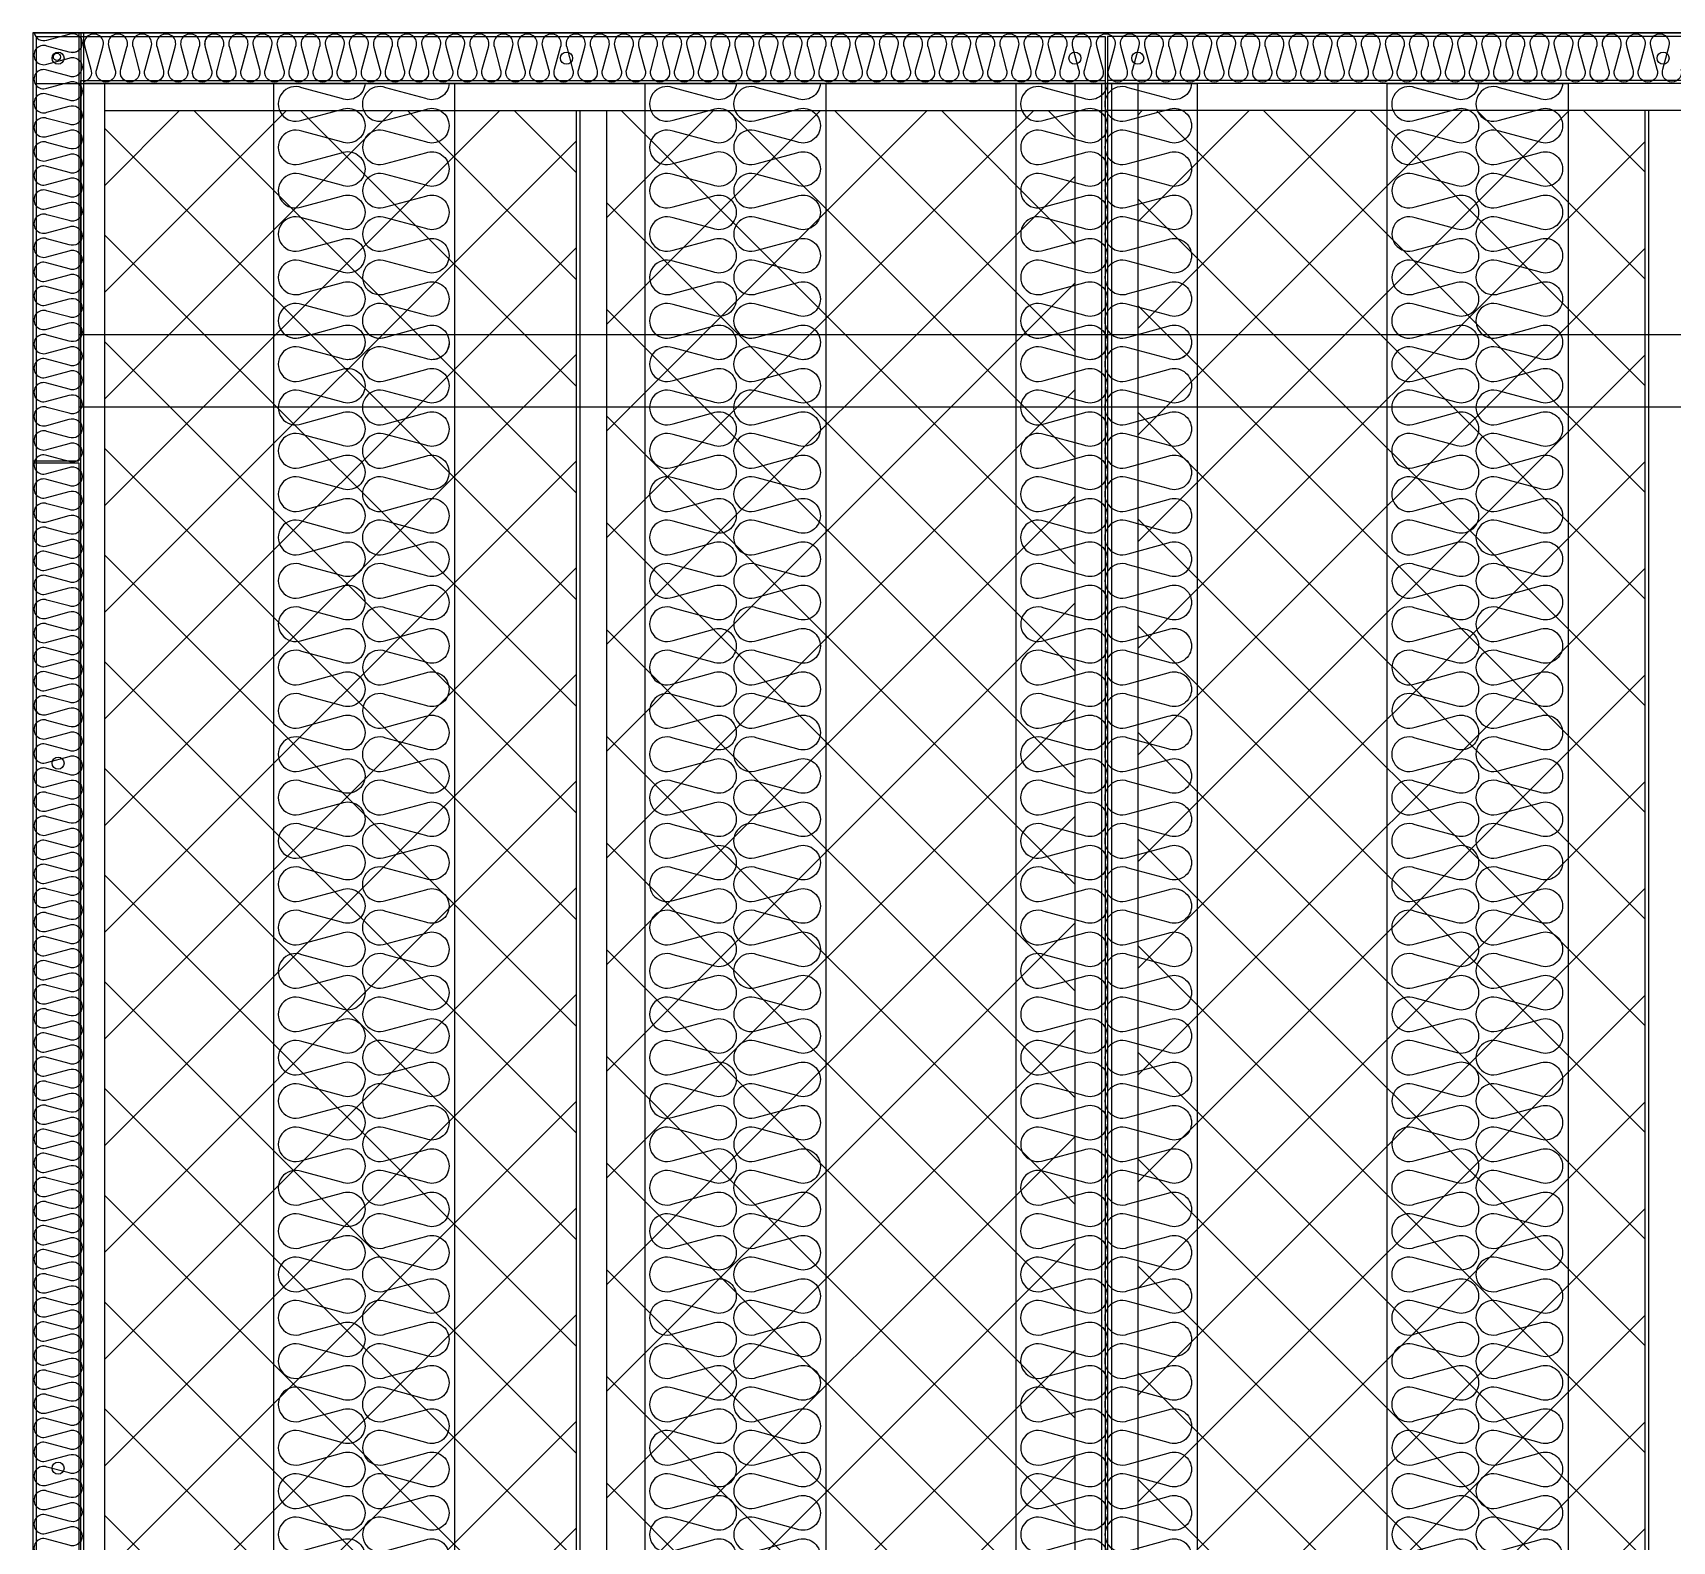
# Model space of a CAD drawing. Header units: millimetres. Extents: x 2376 to 31783, y 3878 to 24674.
# Drawn here: x 21098 to 22456, y 11832 to 13081 of the extents above; entities that cross this region are included whole.
import ezdxf

# ---------------------------------------------------------------- set-up
doc = ezdxf.new("R2010")
doc.units = ezdxf.units.MM
doc.linetypes.add('HIDDEN', pattern=[0.375, 0.25, -0.125])
doc.layers.add('SMS', color=220, linetype='Continuous')
doc.layers.add('숨은선', color=5, linetype='HIDDEN')

# ---------------------------------------------------------------- blocks, each defined once
blk = doc.blocks.new('SP 200RT')
at = {"color": 7}
for p, q in [((-109298.6, -79919.9), (-109298.6, -82797.9)), ((-109148.6, -79919.9), (-109148.6, -82797.9))]:
    blk.add_line(p, q, dxfattribs=at)
blk.add_line((-109298.6, -79919.9), (-109148.6, -79919.9))
at = {"layer": 'SMS', "color": 5}
for points in [[(-109222.8, -79919.9, -0.504262), (-109242.3, -79932.4), (-109275.2, -79923.4, 1.449198), (-109275.2, -79950.3), (-109242.3, -79941.4, -0.524856), (-109222.8, -79954.8, -0.524856), (-109242.3, -79968.3), (-109275.2, -79959.4, 1.449198), (-109275.2, -79986.2), (-109242.3, -79977.3, -0.524856), (-109222.8, -79990.7, -0.524856), (-109242.3, -80004.2), (-109275.2, -79995.3, 1.449198), (-109275.2, -80022.1), (-109242.3, -80013.2, -0.524856), (-109222.8, -80026.7, -0.524856), (-109242.3, -80040.1), (-109275.2, -80031.2, 1.449198), (-109275.2, -80058), (-109242.3, -80049.1, -0.524856), (-109222.8, -80062.6, -0.524856), (-109242.3, -80076), (-109275.2, -80067.1, 1.449198), (-109275.2, -80093.9), (-109242.3, -80085, -0.524856), (-109222.8, -80098.5, -0.524856), (-109242.3, -80111.9), (-109275.2, -80103, 1.449198), (-109275.2, -80129.9), (-109242.3, -80121, -0.524856), (-109222.8, -80134.4, -0.417249), (-109237.3, -80148.7)], [(-109153.2, -79919.9, -0.504262), (-109172.6, -79932.4), (-109205.5, -79923.4, 1.449198), (-109205.5, -79950.3), (-109172.6, -79941.4, -0.524856), (-109153.2, -79954.8, -0.524856), (-109172.6, -79968.3), (-109205.5, -79959.4, 1.449198), (-109205.5, -79986.2), (-109172.6, -79977.3, -0.524856), (-109153.2, -79990.7, -0.524856), (-109172.6, -80004.2), (-109205.5, -79995.3, 1.449198), (-109205.5, -80022.1), (-109172.6, -80013.2, -0.524856), (-109153.2, -80026.7, -0.524856), (-109172.6, -80040.1), (-109205.5, -80031.2, 1.449198), (-109205.5, -80058), (-109172.6, -80049.1, -0.524856), (-109153.2, -80062.6, -0.524856), (-109172.6, -80076), (-109205.5, -80067.1, 1.449198), (-109205.5, -80093.9), (-109172.6, -80085, -0.524856), (-109153.2, -80098.5, -0.524856), (-109172.6, -80111.9), (-109205.5, -80103, 1.449198), (-109205.5, -80129.9), (-109172.6, -80121, -0.524856), (-109153.2, -80134.4, -0.417249), (-109167.7, -80148.7)], [(-109294.2, -80120, 0.446849), (-109275.2, -80129.9), (-109242.3, -80121, -0.524856), (-109222.8, -80134.4, -0.524856), (-109242.3, -80147.8), (-109275.2, -80138.9, 1.449198), (-109275.2, -80165.8), (-109242.3, -80156.9, -0.524856), (-109222.8, -80170.3, -0.524856), (-109242.3, -80183.7), (-109275.2, -80174.8, 1.449198), (-109275.2, -80201.7), (-109242.3, -80192.8, -0.524856), (-109222.8, -80206.2, -0.524856), (-109242.3, -80219.6), (-109275.2, -80210.7, 1.449198), (-109275.2, -80237.6), (-109242.3, -80228.7, -0.524856), (-109222.8, -80242.1, -0.524856), (-109242.3, -80255.5), (-109275.2, -80246.6, 1.449198), (-109275.2, -80273.5), (-109242.3, -80264.6, -0.524856), (-109222.8, -80278, -0.524856), (-109242.3, -80291.5), (-109275.2, -80282.5, 1.449198), (-109275.2, -80309.4), (-109242.3, -80300.5, -0.524856), (-109222.8, -80313.9, -0.524856), (-109242.3, -80327.4), (-109275.2, -80318.5, 1.449198), (-109275.2, -80345.3), (-109242.3, -80336.4, -0.524856), (-109222.8, -80349.8, -0.524856), (-109242.3, -80363.3), (-109275.2, -80354.4, 1.449198), (-109275.2, -80381.2), (-109242.3, -80372.3, -0.524856), (-109222.8, -80385.8, -0.524856), (-109242.3, -80399.2), (-109275.2, -80390.3, 1.449198), (-109275.2, -80417.1), (-109242.3, -80408.2, -0.524856), (-109222.8, -80421.7, -0.524856), (-109242.3, -80435.1), (-109275.2, -80426.2, 1.449198), (-109275.2, -80453), (-109242.3, -80444.1, -0.524856), (-109222.8, -80457.6, -0.524856), (-109242.3, -80471), (-109275.2, -80462.1, 1.449198), (-109275.2, -80489), (-109242.3, -80480.1, -0.524856), (-109222.8, -80493.5, -0.524856), (-109242.3, -80506.9), (-109275.2, -80498, 1.449198), (-109275.2, -80524.9), (-109242.3, -80516, -0.524856), (-109222.8, -80529.4, -0.524856), (-109242.3, -80542.8), (-109275.2, -80533.9, 1.449198), (-109275.2, -80560.8), (-109242.3, -80551.9, -0.524856), (-109222.8, -80565.3, -0.524856), (-109242.3, -80578.7), (-109275.2, -80569.8, 1.449198), (-109275.2, -80596.7), (-109242.3, -80587.8, -0.524856), (-109222.8, -80601.2, -0.524856), (-109242.3, -80614.6), (-109275.2, -80605.7, 1.449198), (-109275.2, -80632.6), (-109242.3, -80623.7, -0.524856), (-109222.8, -80637.1, -0.524856), (-109242.3, -80650.6), (-109275.2, -80641.6, 1.449198), (-109275.2, -80668.5), (-109242.3, -80659.6, -0.524856), (-109222.8, -80673, -0.524856), (-109242.3, -80686.5), (-109275.2, -80677.6, 1.449198), (-109275.2, -80704.4), (-109242.3, -80695.5, -0.524856), (-109222.8, -80708.9, -0.524856), (-109242.3, -80722.4), (-109275.2, -80713.5, 1.449198), (-109275.2, -80740.3), (-109242.3, -80731.4, -0.524856), (-109222.8, -80744.9, -0.524856), (-109242.3, -80758.3), (-109275.2, -80749.4, 1.449198), (-109275.2, -80776.2), (-109242.3, -80767.3, -0.524856), (-109222.8, -80780.8, -0.524856), (-109242.3, -80794.2), (-109275.2, -80785.3, 1.449198), (-109275.2, -80812.1), (-109242.3, -80803.2, -0.524856), (-109222.8, -80816.7, -0.524856), (-109242.3, -80830.1), (-109275.2, -80821.2, 1.449198), (-109275.2, -80848.1), (-109242.3, -80839.2, -0.524856), (-109222.8, -80852.6, -0.524856), (-109242.3, -80866), (-109275.2, -80857.1, 1.449198), (-109275.2, -80884), (-109242.3, -80875.1, -0.524856), (-109222.8, -80888.5, -0.524856), (-109242.3, -80901.9), (-109275.2, -80893, 1.449198), (-109275.2, -80919.9), (-109242.3, -80911, -0.524856), (-109222.8, -80924.4, -0.524856), (-109242.3, -80937.8), (-109275.2, -80928.9, 1.449198), (-109275.2, -80955.8), (-109242.3, -80946.9, -0.524856), (-109222.8, -80960.3, -0.524856), (-109242.3, -80973.7), (-109275.2, -80964.8, 1.449198), (-109275.2, -80991.7), (-109242.3, -80982.8, -0.524856), (-109222.8, -80996.2, -0.524856), (-109242.3, -81009.7), (-109275.2, -81000.7, 1.449198), (-109275.2, -81027.6), (-109242.3, -81018.7, -0.524856), (-109222.8, -81032.1, -0.524856), (-109242.3, -81045.6), (-109275.2, -81036.7, 1.449198), (-109275.2, -81063.5), (-109242.3, -81054.6, -0.524856), (-109222.8, -81068, -0.524856), (-109242.3, -81081.5), (-109275.2, -81072.6, 1.449198), (-109275.2, -81099.4), (-109242.3, -81090.5, -0.524856), (-109222.8, -81104, -0.524856), (-109242.3, -81117.4), (-109275.2, -81108.5, 1.449198), (-109275.2, -81135.3), (-109242.3, -81126.4, -0.524856), (-109222.8, -81139.9, -0.524856)], [(-109224.5, -80120, 0.446849), (-109205.5, -80129.9), (-109172.6, -80121, -0.524856), (-109153.2, -80134.4, -0.524856), (-109172.6, -80147.8), (-109205.5, -80138.9, 1.449198), (-109205.5, -80165.8), (-109172.6, -80156.9, -0.524856), (-109153.2, -80170.3, -0.524856), (-109172.6, -80183.7), (-109205.5, -80174.8, 1.449198), (-109205.5, -80201.7), (-109172.6, -80192.8, -0.524856), (-109153.2, -80206.2, -0.524856), (-109172.6, -80219.6), (-109205.5, -80210.7, 1.449198), (-109205.5, -80237.6), (-109172.6, -80228.7, -0.524856), (-109153.2, -80242.1, -0.524856), (-109172.6, -80255.5), (-109205.5, -80246.6, 1.449198), (-109205.5, -80273.5), (-109172.6, -80264.6, -0.524856), (-109153.2, -80278, -0.524856), (-109172.6, -80291.5), (-109205.5, -80282.5, 1.449198), (-109205.5, -80309.4), (-109172.6, -80300.5, -0.524856), (-109153.2, -80313.9, -0.524856), (-109172.6, -80327.4), (-109205.5, -80318.5, 1.449198), (-109205.5, -80345.3), (-109172.6, -80336.4, -0.524856), (-109153.2, -80349.8, -0.524856), (-109172.6, -80363.3), (-109205.5, -80354.4, 1.449198), (-109205.5, -80381.2), (-109172.6, -80372.3, -0.524856), (-109153.2, -80385.8, -0.524856), (-109172.6, -80399.2), (-109205.5, -80390.3, 1.449198), (-109205.5, -80417.1), (-109172.6, -80408.2, -0.524856), (-109153.2, -80421.7, -0.524856), (-109172.6, -80435.1), (-109205.5, -80426.2, 1.449198), (-109205.5, -80453), (-109172.6, -80444.1, -0.524856), (-109153.2, -80457.6, -0.524856), (-109172.6, -80471), (-109205.5, -80462.1, 1.449198), (-109205.5, -80489), (-109172.6, -80480.1, -0.524856), (-109153.2, -80493.5, -0.524856), (-109172.6, -80506.9), (-109205.5, -80498, 1.449198), (-109205.5, -80524.9), (-109172.6, -80516, -0.524856), (-109153.2, -80529.4, -0.524856), (-109172.6, -80542.8), (-109205.5, -80533.9, 1.449198), (-109205.5, -80560.8), (-109172.6, -80551.9, -0.524856), (-109153.2, -80565.3, -0.524856), (-109172.6, -80578.7), (-109205.5, -80569.8, 1.449198), (-109205.5, -80596.7), (-109172.6, -80587.8, -0.524856), (-109153.2, -80601.2, -0.524856), (-109172.6, -80614.6), (-109205.5, -80605.7, 1.449198), (-109205.5, -80632.6), (-109172.6, -80623.7, -0.524856), (-109153.2, -80637.1, -0.524856), (-109172.6, -80650.6), (-109205.5, -80641.6, 1.449198), (-109205.5, -80668.5), (-109172.6, -80659.6, -0.524856), (-109153.2, -80673, -0.524856), (-109172.6, -80686.5), (-109205.5, -80677.6, 1.449198), (-109205.5, -80704.4), (-109172.6, -80695.5, -0.524856), (-109153.2, -80708.9, -0.524856), (-109172.6, -80722.4), (-109205.5, -80713.5, 1.449198), (-109205.5, -80740.3), (-109172.6, -80731.4, -0.524856), (-109153.2, -80744.9, -0.524856), (-109172.6, -80758.3), (-109205.5, -80749.4, 1.449198), (-109205.5, -80776.2), (-109172.6, -80767.3, -0.524856), (-109153.2, -80780.8, -0.524856), (-109172.6, -80794.2), (-109205.5, -80785.3, 1.449198), (-109205.5, -80812.1), (-109172.6, -80803.2, -0.524856), (-109153.2, -80816.7, -0.524856), (-109172.6, -80830.1), (-109205.5, -80821.2, 1.449198), (-109205.5, -80848.1), (-109172.6, -80839.2, -0.524856), (-109153.2, -80852.6, -0.524856), (-109172.6, -80866), (-109205.5, -80857.1, 1.449198), (-109205.5, -80884), (-109172.6, -80875.1, -0.524856), (-109153.2, -80888.5, -0.524856), (-109172.6, -80901.9), (-109205.5, -80893, 1.449198), (-109205.5, -80919.9), (-109172.6, -80911, -0.524856), (-109153.2, -80924.4, -0.524856), (-109172.6, -80937.8), (-109205.5, -80928.9, 1.449198), (-109205.5, -80955.8), (-109172.6, -80946.9, -0.524856), (-109153.2, -80960.3, -0.524856), (-109172.6, -80973.7), (-109205.5, -80964.8, 1.449198), (-109205.5, -80991.7), (-109172.6, -80982.8, -0.524856), (-109153.2, -80996.2, -0.524856), (-109172.6, -81009.7), (-109205.5, -81000.7, 1.449198), (-109205.5, -81027.6), (-109172.6, -81018.7, -0.524856), (-109153.2, -81032.1, -0.524856), (-109172.6, -81045.6), (-109205.5, -81036.7, 1.449198), (-109205.5, -81063.5), (-109172.6, -81054.6, -0.524856), (-109153.2, -81068, -0.524856), (-109172.6, -81081.5), (-109205.5, -81072.6, 1.449198), (-109205.5, -81099.4), (-109172.6, -81090.5, -0.524856), (-109153.2, -81104, -0.524856), (-109172.6, -81117.4), (-109205.5, -81108.5, 1.449198), (-109205.5, -81135.3), (-109172.6, -81126.4, -0.524856), (-109153.2, -81139.9, -0.524856)]]:
    blk.add_lwpolyline(points, format="xyb", dxfattribs=at)
blk = doc.blocks.new('SCR 175')
at = {"ltscale": 500}
h = blk.add_hatch(dxfattribs=at)
h.set_pattern_fill('ANSI37', color=251, scale=500)
h.set_pattern_definition([(45, (-126957.33, -95385.714), (-44.19417, 44.19417), []), (135, (-126957.33, -95385.714), (-44.19417, -44.19417), [])])
h.paths.add_polyline_path([(-99395.3, -82774.9), (-99004.8, -82774.9), (-99004.8, -79941.9), (-99395.3, -79941.9)])
h = blk.add_hatch(dxfattribs=at)
h.set_pattern_fill('ANSI37', color=251, scale=500)
h.set_pattern_definition([(45, (-126780.33, -95385.714), (-44.19417, 44.19417), []), (135, (-126780.33, -95385.714), (-44.19417, -44.19417), [])])
h.paths.add_polyline_path([(-98591.9, -79941.9), (-98979.8, -79941.9), (-98979.8, -82774.9), (-98591.9, -82774.9)])
h = blk.add_hatch(dxfattribs=at)
h.set_pattern_fill('ANSI37', color=251, scale=500)
h.set_pattern_definition([(45, (-127132.43, -95385.714), (-44.19417, 44.19417), []), (135, (-127132.43, -95385.714), (-44.19417, -44.19417), [])])
h.paths.add_polyline_path([(-98539.6, -82774.9), (-98119.8, -82774.9), (-98119.8, -79941.9), (-98539.6, -79941.9)])
at = {"color": 251, "ltscale": 500}
for p, q in [((-99451.8, -79880.4), (-99451.8, -82836.4)), ((-99451.8, -79880.4), (-98566.8, -79880.4)), ((-99450.8, -79880.4), (-98566.8, -79880.4)), ((-98566.8, -79880.4), (-98566.8, -82836.4)), ((-98564.8, -79880.4), (-98564.8, -82836.4)), ((-97644.2, -79880.4), (-98564.8, -79880.4)), ((-97644.2, -79880.4), (-98564.8, -79880.4)), ((-99451.8, -79919.4), (-98566.8, -79919.4)), ((-99415.3, -79916.9), (-99415.3, -82799.9)), ((-99415.3, -79916.9), (-98566.8, -79916.9)), ((-99412.8, -79919.4), (-99412.8, -82797.4)), ((-99395.3, -79919.4), (-99395.3, -82797.4)), ((-98591.9, -79919.4), (-98591.9, -82797.4)), ((-98569.9, -79919.4), (-98569.9, -82797.4)), ((-97644.2, -79916.9), (-98564.8, -79916.9)), ((-97644.2, -79919.4), (-98564.8, -79919.4)), ((-98561.6, -79919.4), (-98561.6, -82797.4)), ((-98539.6, -79919.4), (-98539.6, -82797.4)), ((-99395.3, -79941.9), (-98566.8, -79941.9)), ((-99004.8, -79941.9), (-99004.8, -82774.9)), ((-99001.8, -79941.9), (-99001.8, -82774.9)), ((-98979.8, -79941.9), (-98979.8, -82774.9)), ((-97644.2, -79941.9), (-98564.8, -79941.9)), ((-98119.8, -79941.9), (-98119.8, -82774.9)), ((-98116.8, -79941.9), (-98116.8, -82774.9))]:
    blk.add_line(p, q, dxfattribs=at)
for centre in [(-99433.8, -79898.4), (-99012.8, -79898.4), (-98591.8, -79898.4), (-98539.8, -79898.4), (-98104.8, -79898.4), (-99433.8, -80482.4), (-99433.8, -81066.4)]:
    blk.add_circle(centre, 5, dxfattribs=at)
blk = doc.blocks.new('2')
for p, q in [((21098.3, 13081.2), (21098.3, 12726.7)), ((21098.3, 13081.2), (21136.5, 13081.2)), ((22953.3, 13081.2), (21098.3, 13081.2)), ((21098.3, 13081.2), (21098.3, 10081.2)), ((21136.5, 13081.2), (21136.5, 12726.7)), ((21138.3, 12831.2), (21138.3, 13081.2)), ((21138.3, 13081.2), (23759.2, 13081.2)), ((21098.3, 12726.7), (21136.5, 12726.7)), ((21098.3, 12724.9), (21098.3, 10582.9)), ((21098.3, 12724.9), (21136.5, 12724.9)), ((21136.5, 12724.9), (21136.5, 10582.9))]:
    blk.add_line(p, q)
at = {"color": 7}
for p, q in [((21098.3, 13081.2), (22953.3, 13081.2)), ((21098.3, 13081.2), (21098.3, 10081.2)), ((21140.3, 13081.2), (21140.3, 10161.2)), ((23756.3, 13039.2), (21140.3, 13039.2))]:
    blk.add_line(p, q, dxfattribs=at)
at = {"ltscale": 500}
for p, q in [((21136.5, 12831.2), (23761, 12831.2)), ((21136.5, 12771.3), (23761, 12771.3))]:
    blk.add_line(p, q, dxfattribs=at)
blk.add_circle((21118.3, 13061.2), 3)
at = {"layer": 'SMS', "color": 5, "elevation": 0}
for points in [[(21099.4, 13081.2, 0.468181), (21110, 13075.2), (21128.3, 13080.2, -0.524856), (21139.1, 13072.7, -0.524856), (21128.3, 13065.2), (21110, 13070.2, 1.449198), (21110, 13055.3), (21128.3, 13060.2, -0.524856), (21139.1, 13052.7, -0.524856), (21128.3, 13045.3), (21110, 13050.2, 1.449198), (21110, 13035.3), (21128.3, 13040.3, -0.524856), (21139.1, 13032.8, -0.524856), (21128.3, 13025.3), (21110, 13030.3, 1.449198), (21110, 13015.4), (21128.3, 13020.3, -0.524856), (21139.1, 13012.8, -0.524856), (21128.3, 13005.4), (21110, 13010.3, 1.449198), (21110, 12995.4), (21128.3, 13000.4, -0.524856), (21139.1, 12992.9, -0.524856), (21128.3, 12985.4), (21110, 12990.4, 1.449198), (21110, 12975.5), (21128.3, 12980.4, -0.524856), (21139.1, 12972.9, -0.524856), (21128.3, 12965.5), (21110, 12970.4, 1.449198), (21110, 12955.5), (21128.3, 12960.5, -0.524856), (21139.1, 12953, -0.524856), (21128.3, 12945.5), (21110, 12950.5, 1.449198), (21110, 12935.6), (21128.3, 12940.5, -0.524856), (21139.1, 12933, -0.524856), (21128.3, 12925.6), (21110, 12930.5, 1.449198), (21110, 12915.6), (21128.3, 12920.6, -0.524856), (21139.1, 12913.1, -0.524856), (21128.3, 12905.6), (21110, 12910.6, 1.449198), (21110, 12895.7), (21128.3, 12900.6, -0.524856), (21139.1, 12893.1, -0.524856), (21128.3, 12885.7), (21110, 12890.6, 1.449198), (21110, 12875.7), (21128.3, 12880.7, -0.524856), (21139.1, 12873.2, -0.524856), (21128.3, 12865.7), (21110, 12870.7, 1.449198), (21110, 12855.8), (21128.3, 12860.7, -0.524856), (21139.1, 12853.2, -0.524856), (21128.3, 12845.8), (21110, 12850.7, 1.449198), (21110, 12835.8), (21128.3, 12840.8, -0.524856), (21139.1, 12833.3, -0.524856), (21128.3, 12825.8), (21110, 12830.8, 1.449198), (21110, 12815.9), (21128.3, 12820.8, -0.524856), (21139.1, 12813.3, -0.524856), (21128.3, 12805.9), (21110, 12810.8, 1.449198), (21110, 12795.9), (21128.3, 12800.9, -0.524856), (21139.1, 12793.4, -0.524856), (21128.3, 12785.9), (21110, 12790.9, 1.449198), (21110, 12776), (21128.3, 12780.9, -0.524856), (21139.1, 12773.4, -0.524856), (21128.3, 12766), (21110, 12770.9, 1.449198), (21110, 12756), (21128.3, 12761, -0.524856), (21139.1, 12753.5, -0.524856), (21128.3, 12746), (21110, 12751, 1.449198), (21110, 12736.1), (21128.3, 12741, -0.524856), (21139.1, 12733.5, -0.524856), (21128.3, 12726.1), (21110, 12731, 1.449198), (21110, 12716.1), (21128.3, 12721.1, -0.524856), (21139.1, 12713.6, -0.524856), (21128.3, 12706.1), (21110, 12711.1, 1.449198), (21110, 12696.2), (21128.3, 12701.1, -0.524856), (21139.1, 12693.6, -0.524856), (21128.3, 12686.2), (21110, 12691.1, 1.449198), (21110, 12676.2), (21128.3, 12681.2, -0.524856), (21139.1, 12673.7, -0.524856), (21128.3, 12666.2), (21110, 12671.2, 1.449198), (21110, 12656.3), (21128.3, 12661.2, -0.524856), (21139.1, 12653.7, -0.524856), (21128.3, 12646.3), (21110, 12651.2, 1.449198), (21110, 12636.3), (21128.3, 12641.3, -0.524856), (21139.1, 12633.8, -0.524856), (21128.3, 12626.3), (21110, 12631.3, 1.449198), (21110, 12616.4), (21128.3, 12621.3, -0.524856), (21139.1, 12613.8, -0.524856), (21128.3, 12606.4), (21110, 12611.3, 1.449198), (21110, 12596.4), (21128.3, 12601.4, -0.524856), (21139.1, 12593.9, -0.524856), (21128.3, 12586.4), (21110, 12591.4, 1.449198), (21110, 12576.5), (21128.3, 12581.4, -0.524856), (21139.1, 12573.9, -0.524856), (21128.3, 12566.5), (21110, 12571.4, 1.449198), (21110, 12556.5), (21128.3, 12561.5, -0.524856), (21139.1, 12554, -0.524856), (21128.3, 12546.5), (21110, 12551.5, 1.449198), (21110, 12536.6), (21128.3, 12541.5, -0.524856), (21139.1, 12534, -0.524856), (21128.3, 12526.6), (21110, 12531.5, 1.449198), (21110, 12516.6), (21128.3, 12521.6, -0.524856), (21139.1, 12514.1, -0.417249), (21131.1, 12506.1)], [(21099.4, 13081.2, 0.468181), (21110, 13075.2), (21128.3, 13080.2, -0.524856), (21139.1, 13072.7, -0.417249), (21131.1, 13064.7)], [(21246.6, 13080, 0.446849), (21241.1, 13069.4), (21246, 13051.2, -0.524856), (21238.6, 13040.4, -0.524856), (21231.1, 13051.2), (21236.1, 13069.4, 1.449198), (21221.2, 13069.4), (21226.1, 13051.2, -0.524856), (21218.6, 13040.4, -0.524856), (21211.2, 13051.2), (21216.1, 13069.4, 1.449198), (21201.2, 13069.4), (21206.1, 13051.2, -0.524856), (21198.7, 13040.4, -0.524856), (21191.2, 13051.2), (21196.2, 13069.4, 1.449198), (21181.3, 13069.4), (21186.2, 13051.2, -0.524856), (21178.7, 13040.4, -0.524856), (21171.3, 13051.2), (21176.2, 13069.4, 1.449198), (21161.3, 13069.4), (21166.2, 13051.2, -0.524856), (21158.8, 13040.4, -0.524856), (21151.3, 13051.2), (21156.3, 13069.4, 1.449198), (21141.4, 13069.4), (21146.3, 13051.2, -0.468559), (21140.3, 13040.5, -0.468559)], [(21825.1, 13080, 0.446849), (21819.7, 13069.4), (21824.6, 13051.2, -0.524856), (21817.1, 13040.4, -0.524856), (21809.7, 13051.2), (21814.6, 13069.4, 1.449198), (21799.7, 13069.4), (21804.6, 13051.2, -0.524856), (21797.2, 13040.4, -0.524856), (21789.7, 13051.2), (21794.7, 13069.4, 1.449198), (21779.8, 13069.4), (21784.7, 13051.2, -0.524856), (21777.2, 13040.4, -0.524856), (21769.8, 13051.2), (21774.7, 13069.4, 1.449198), (21759.8, 13069.4), (21764.7, 13051.2, -0.524856), (21757.3, 13040.4, -0.524856), (21749.8, 13051.2), (21754.8, 13069.4, 1.449198), (21739.9, 13069.4), (21744.8, 13051.2, -0.524856), (21737.3, 13040.4, -0.524856), (21729.9, 13051.2), (21734.8, 13069.4, 1.449198), (21719.9, 13069.4), (21724.8, 13051.2, -0.524856), (21717.4, 13040.4, -0.524856), (21709.9, 13051.2), (21714.9, 13069.4, 1.449198), (21700, 13069.4), (21704.9, 13051.2, -0.524856), (21697.4, 13040.4, -0.524856), (21690, 13051.2), (21694.9, 13069.4, 1.449198), (21680, 13069.4), (21684.9, 13051.2, -0.524856), (21677.5, 13040.4, -0.524856), (21670, 13051.2), (21675, 13069.4, 1.449198), (21660.1, 13069.4), (21665, 13051.2, -0.524856), (21657.5, 13040.4, -0.524856), (21650.1, 13051.2), (21655, 13069.4, 1.449198), (21640.1, 13069.4), (21645, 13051.2, -0.524856), (21637.6, 13040.4, -0.524856), (21630.1, 13051.2), (21635.1, 13069.4, 1.449198), (21620.2, 13069.4), (21625.1, 13051.2, -0.524856), (21617.6, 13040.4, -0.524856), (21610.2, 13051.2), (21615.1, 13069.4, 1.449198), (21600.2, 13069.4), (21605.1, 13051.2, -0.524856), (21597.7, 13040.4, -0.524856), (21590.2, 13051.2), (21595.2, 13069.4, 1.449198), (21580.3, 13069.4), (21585.2, 13051.2, -0.524856), (21577.7, 13040.4, -0.524856), (21570.3, 13051.2), (21575.2, 13069.4, 1.449198), (21560.3, 13069.4), (21565.2, 13051.2, -0.524856), (21557.8, 13040.4, -0.524856), (21550.3, 13051.2), (21555.3, 13069.4, 1.449198), (21540.4, 13069.4), (21545.3, 13051.2, -0.524856), (21537.8, 13040.4, -0.524856), (21530.4, 13051.2), (21535.3, 13069.4, 1.449198), (21520.4, 13069.4), (21525.3, 13051.2, -0.524856), (21517.9, 13040.4, -0.524856), (21510.4, 13051.2), (21515.4, 13069.4, 1.449198), (21500.5, 13069.4), (21505.4, 13051.2, -0.524856), (21497.9, 13040.4, -0.524856), (21490.5, 13051.2), (21495.4, 13069.4, 1.449198), (21480.5, 13069.4), (21485.4, 13051.2, -0.524856), (21478, 13040.4, -0.524856), (21470.5, 13051.2), (21475.5, 13069.4, 1.449198), (21460.6, 13069.4), (21465.5, 13051.2, -0.524856), (21458, 13040.4, -0.524856), (21450.6, 13051.2), (21455.5, 13069.4, 1.449198), (21440.6, 13069.4), (21445.5, 13051.2, -0.524856), (21438.1, 13040.4, -0.524856), (21430.6, 13051.2), (21435.6, 13069.4, 1.449198), (21420.7, 13069.4), (21425.6, 13051.2, -0.524856), (21418.1, 13040.4, -0.524856), (21410.7, 13051.2), (21415.6, 13069.4, 1.449198), (21400.7, 13069.4), (21405.6, 13051.2, -0.524856), (21398.2, 13040.4, -0.524856), (21390.7, 13051.2), (21395.7, 13069.4, 1.449198), (21380.8, 13069.4), (21385.7, 13051.2, -0.524856), (21378.2, 13040.4, -0.524856), (21370.8, 13051.2), (21375.7, 13069.4, 1.449198), (21360.8, 13069.4), (21365.7, 13051.2, -0.524856), (21358.3, 13040.4, -0.524856), (21350.8, 13051.2), (21355.8, 13069.4, 1.449198), (21340.9, 13069.4), (21345.8, 13051.2, -0.524856), (21338.3, 13040.4, -0.524856), (21330.9, 13051.2), (21335.8, 13069.4, 1.449198), (21320.9, 13069.4), (21325.8, 13051.2, -0.524856), (21318.4, 13040.4, -0.524856), (21310.9, 13051.2), (21315.9, 13069.4, 1.449198), (21301, 13069.4), (21305.9, 13051.2, -0.524856), (21298.4, 13040.4, -0.524856), (21291, 13051.2), (21295.9, 13069.4, 1.449198), (21281, 13069.4), (21285.9, 13051.2, -0.524856), (21278.5, 13040.4, -0.524856), (21271, 13051.2), (21276, 13069.4, 1.449198), (21261.1, 13069.4), (21266, 13051.2, -0.524856), (21258.5, 13040.4, -0.524856), (21251.1, 13051.2), (21256, 13069.4, 1.449198), (21241.1, 13069.4), (21246, 13051.2, -0.524856), (21238.6, 13040.4, -0.417249), (21230.6, 13048.4)], [(22403.7, 13080, 0.446849), (22398.2, 13069.4), (22403.1, 13051.2, -0.524856), (22395.7, 13040.4, -0.524856), (22388.2, 13051.2), (22393.2, 13069.4, 1.449198), (22378.3, 13069.4), (22383.2, 13051.2, -0.524856), (22375.7, 13040.4, -0.524856), (22368.3, 13051.2), (22373.2, 13069.4, 1.449198), (22358.3, 13069.4), (22363.2, 13051.2, -0.524856), (22355.8, 13040.4, -0.524856), (22348.3, 13051.2), (22353.3, 13069.4, 1.449198), (22338.4, 13069.4), (22343.3, 13051.2, -0.524856), (22335.8, 13040.4, -0.524856), (22328.4, 13051.2), (22333.3, 13069.4, 1.449198), (22318.4, 13069.4), (22323.3, 13051.2, -0.524856), (22315.9, 13040.4, -0.524856), (22308.4, 13051.2), (22313.4, 13069.4, 1.449198), (22298.5, 13069.4), (22303.4, 13051.2, -0.524856), (22295.9, 13040.4, -0.524856), (22288.5, 13051.2), (22293.4, 13069.4, 1.449198), (22278.5, 13069.4), (22283.4, 13051.2, -0.524856), (22276, 13040.4, -0.524856), (22268.5, 13051.2), (22273.5, 13069.4, 1.449198), (22258.6, 13069.4), (22263.5, 13051.2, -0.524856), (22256, 13040.4, -0.524856), (22248.6, 13051.2), (22253.5, 13069.4, 1.449198), (22238.6, 13069.4), (22243.5, 13051.2, -0.524856), (22236.1, 13040.4, -0.524856), (22228.6, 13051.2), (22233.6, 13069.4, 1.449198), (22218.7, 13069.4), (22223.6, 13051.2, -0.524856), (22216.1, 13040.4, -0.524856), (22208.7, 13051.2), (22213.6, 13069.4, 1.449198), (22198.7, 13069.4), (22203.6, 13051.2, -0.524856), (22196.2, 13040.4, -0.524856), (22188.7, 13051.2), (22193.7, 13069.4, 1.449198), (22178.8, 13069.4), (22183.7, 13051.2, -0.524856), (22176.2, 13040.4, -0.524856), (22168.8, 13051.2), (22173.7, 13069.4, 1.449198), (22158.8, 13069.4), (22163.7, 13051.2, -0.524856), (22156.3, 13040.4, -0.524856), (22148.8, 13051.2), (22153.8, 13069.4, 1.449198), (22138.9, 13069.4), (22143.8, 13051.2, -0.524856), (22136.3, 13040.4, -0.524856), (22128.9, 13051.2), (22133.8, 13069.4, 1.449198), (22118.9, 13069.4), (22123.8, 13051.2, -0.524856), (22116.4, 13040.4, -0.524856), (22108.9, 13051.2), (22113.9, 13069.4, 1.449198), (22099, 13069.4), (22103.9, 13051.2, -0.524856), (22096.4, 13040.4, -0.524856), (22089, 13051.2), (22093.9, 13069.4, 1.449198), (22079, 13069.4), (22083.9, 13051.2, -0.524856), (22076.5, 13040.4, -0.524856), (22069, 13051.2), (22074, 13069.4, 1.449198), (22059.1, 13069.4), (22064, 13051.2, -0.524856), (22056.5, 13040.4, -0.524856), (22049.1, 13051.2), (22054, 13069.4, 1.449198), (22039.1, 13069.4), (22044, 13051.2, -0.524856), (22036.6, 13040.4, -0.524856), (22029.1, 13051.2), (22034.1, 13069.4, 1.449198), (22019.2, 13069.4), (22024.1, 13051.2, -0.524856), (22016.6, 13040.4, -0.524856), (22009.2, 13051.2), (22014.1, 13069.4, 1.449198), (21999.2, 13069.4), (22004.1, 13051.2, -0.524856), (21996.7, 13040.4, -0.524856), (21989.2, 13051.2), (21994.2, 13069.4, 1.449198), (21979.3, 13069.4), (21984.2, 13051.2, -0.524856), (21976.7, 13040.4, -0.524856), (21969.3, 13051.2), (21974.2, 13069.4, 1.449198), (21959.3, 13069.4), (21964.2, 13051.2, -0.524856), (21956.8, 13040.4, -0.524856), (21949.3, 13051.2), (21954.3, 13069.4, 1.449198), (21939.4, 13069.4), (21944.3, 13051.2, -0.524856), (21936.8, 13040.4, -0.524856), (21929.4, 13051.2), (21934.3, 13069.4, 1.449198), (21919.4, 13069.4), (21924.3, 13051.2, -0.524856), (21916.9, 13040.4, -0.524856), (21909.4, 13051.2), (21914.4, 13069.4, 1.449198), (21899.5, 13069.4), (21904.4, 13051.2, -0.524856), (21896.9, 13040.4, -0.524856), (21889.5, 13051.2), (21894.4, 13069.4, 1.449198), (21879.5, 13069.4), (21884.4, 13051.2, -0.524856), (21877, 13040.4, -0.524856), (21869.5, 13051.2), (21874.5, 13069.4, 1.449198), (21859.6, 13069.4), (21864.5, 13051.2, -0.524856), (21857, 13040.4, -0.524856), (21849.6, 13051.2), (21854.5, 13069.4, 1.449198), (21839.6, 13069.4), (21844.5, 13051.2, -0.524856), (21837.1, 13040.4, -0.524856), (21829.6, 13051.2), (21834.6, 13069.4, 1.449198), (21819.7, 13069.4), (21824.6, 13051.2, -0.524856), (21817.1, 13040.4, -0.417249), (21809.2, 13048.4)], [(22463, 13051.2, -0.524856), (22455.5, 13040.4, -0.524856), (22448.1, 13051.2), (22453, 13069.4, 1.449198), (22438.1, 13069.4), (22443, 13051.2, -0.524856), (22435.6, 13040.4, -0.524856), (22428.1, 13051.2), (22433.1, 13069.4, 1.449198), (22418.2, 13069.4), (22423.1, 13051.2, -0.524856), (22415.6, 13040.4, -0.524856), (22408.2, 13051.2), (22413.1, 13069.4, 1.449198), (22398.2, 13069.4), (22403.1, 13051.2, -0.524856), (22395.7, 13040.4, -0.417249), (22387.7, 13048.4)], [(21099.5, 12522.1, 0.446849), (21110, 12516.6), (21128.3, 12521.6, -0.524856), (21139.1, 12514.1, -0.524856), (21128.3, 12506.6), (21110, 12511.6, 1.449198), (21110, 12496.7), (21128.3, 12501.6, -0.524856), (21139.1, 12494.1, -0.524856), (21128.3, 12486.7), (21110, 12491.6, 1.449198), (21110, 12476.7), (21128.3, 12481.7, -0.524856), (21139.1, 12474.2, -0.524856), (21128.3, 12466.7), (21110, 12471.7, 1.449198), (21110, 12456.8), (21128.3, 12461.7, -0.524856), (21139.1, 12454.2, -0.524856), (21128.3, 12446.8), (21110, 12451.7, 1.449198), (21110, 12436.8), (21128.3, 12441.8, -0.524856), (21139.1, 12434.3, -0.524856), (21128.3, 12426.8), (21110, 12431.8, 1.449198), (21110, 12416.9), (21128.3, 12421.8, -0.524856), (21139.1, 12414.3, -0.524856), (21128.3, 12406.9), (21110, 12411.8, 1.449198), (21110, 12396.9), (21128.3, 12401.9, -0.524856), (21139.1, 12394.4, -0.524856), (21128.3, 12386.9), (21110, 12391.9, 1.449198), (21110, 12377), (21128.3, 12381.9, -0.524856), (21139.1, 12374.4, -0.524856), (21128.3, 12367), (21110, 12371.9, 1.449198), (21110, 12357), (21128.3, 12362, -0.524856), (21139.1, 12354.5, -0.524856), (21128.3, 12347), (21110, 12352, 1.449198), (21110, 12337.1), (21128.3, 12342, -0.524856), (21139.1, 12334.5, -0.524856), (21128.3, 12327.1), (21110, 12332, 1.449198), (21110, 12317.1), (21128.3, 12322.1, -0.524856), (21139.1, 12314.6, -0.524856), (21128.3, 12307.1), (21110, 12312.1, 1.449198), (21110, 12297.2), (21128.3, 12302.1, -0.524856), (21139.1, 12294.6, -0.524856), (21128.3, 12287.2), (21110, 12292.1, 1.449198), (21110, 12277.2), (21128.3, 12282.2, -0.524856), (21139.1, 12274.7, -0.524856), (21128.3, 12267.2), (21110, 12272.2, 1.449198), (21110, 12257.3), (21128.3, 12262.2, -0.524856), (21139.1, 12254.7, -0.524856), (21128.3, 12247.3), (21110, 12252.2, 1.449198), (21110, 12237.3), (21128.3, 12242.3, -0.524856), (21139.1, 12234.8, -0.524856), (21128.3, 12227.3), (21110, 12232.3, 1.449198), (21110, 12217.4), (21128.3, 12222.3, -0.524856), (21139.1, 12214.8, -0.524856), (21128.3, 12207.4), (21110, 12212.3, 1.449198), (21110, 12197.4), (21128.3, 12202.4, -0.524856), (21139.1, 12194.9, -0.524856), (21128.3, 12187.4), (21110, 12192.4, 1.449198), (21110, 12177.5), (21128.3, 12182.4, -0.524856), (21139.1, 12174.9, -0.524856), (21128.3, 12167.5), (21110, 12172.4, 1.449198), (21110, 12157.5), (21128.3, 12162.5, -0.524856), (21139.1, 12155, -0.524856), (21128.3, 12147.5), (21110, 12152.5, 1.449198), (21110, 12137.6), (21128.3, 12142.5, -0.524856), (21139.1, 12135, -0.524856), (21128.3, 12127.6), (21110, 12132.5, 1.449198), (21110, 12117.6), (21128.3, 12122.6, -0.524856), (21139.1, 12115.1, -0.524856), (21128.3, 12107.6), (21110, 12112.6, 1.449198), (21110, 12097.7), (21128.3, 12102.6, -0.524856), (21139.1, 12095.1, -0.524856), (21128.3, 12087.7), (21110, 12092.6, 1.449198), (21110, 12077.7), (21128.3, 12082.7, -0.524856), (21139.1, 12075.2, -0.524856), (21128.3, 12067.7), (21110, 12072.7, 1.449198), (21110, 12057.8), (21128.3, 12062.7, -0.524856), (21139.1, 12055.2, -0.524856), (21128.3, 12047.8), (21110, 12052.7, 1.449198), (21110, 12037.8), (21128.3, 12042.8, -0.524856), (21139.1, 12035.3, -0.524856), (21128.3, 12027.8), (21110, 12032.8, 1.449198), (21110, 12017.9), (21128.3, 12022.8, -0.524856), (21139.1, 12015.3, -0.524856), (21128.3, 12007.9), (21110, 12012.8, 1.449198), (21110, 11997.9), (21128.3, 12002.9, -0.524856), (21139.1, 11995.4, -0.524856), (21128.3, 11987.9), (21110, 11992.9, 1.449198), (21110, 11978), (21128.3, 11982.9, -0.524856), (21139.1, 11975.4, -0.524856), (21128.3, 11968), (21110, 11972.9, 1.449198), (21110, 11958), (21128.3, 11963, -0.524856), (21139.1, 11955.5, -0.524856), (21128.3, 11948), (21110, 11953, 1.449198), (21110, 11938.1), (21128.3, 11943, -0.524856), (21139.1, 11935.5, -0.417249), (21131.1, 11927.6)], [(21099.5, 11943.5, 0.446849), (21110, 11938.1), (21128.3, 11943, -0.524856), (21139.1, 11935.5, -0.524856), (21128.3, 11928.1), (21110, 11933, 1.449198), (21110, 11918.1), (21128.3, 11923.1, -0.524856), (21139.1, 11915.6, -0.524856), (21128.3, 11908.1), (21110, 11913.1, 1.449198), (21110, 11898.2), (21128.3, 11903.1, -0.524856), (21139.1, 11895.6, -0.524856), (21128.3, 11888.2), (21110, 11893.1, 1.449198), (21110, 11878.2), (21128.3, 11883.2, -0.524856), (21139.1, 11875.7, -0.524856), (21128.3, 11868.2), (21110, 11873.2, 1.449198), (21110, 11858.3), (21128.3, 11863.2, -0.524856), (21139.1, 11855.7, -0.524856), (21128.3, 11848.3), (21110, 11853.2, 1.449198), (21110, 11838.3), (21128.3, 11843.3, -0.524856), (21139.1, 11835.8, -0.524856), (21128.3, 11828.3), (21110, 11833.3, 1.449198), (21110, 11818.4)]]:
    blk.add_lwpolyline(points, format="xyb", dxfattribs=at)
at = {"layer": '숨은선', "ltscale": 4, "elevation": 0}
blk.add_lwpolyline([(21178.4, 13041.2, -0.005236), (21178.2, 13041.2, -0.005236)], format="xyb", dxfattribs=at)
for name, p in [('SCR 175', (120553, 92958.6)), ('SP 200RT', (130596.2, 92959.1)), ('SP 200RT', (130903.6, 92959.1)), ('SP 200RT', (131210.9, 92959.1)), ('SP 200RT', (131518.2, 92959.1))]:
    blk.add_blockref(name, p)

msp = doc.modelspace()

# ---------------------------------------------------------------- block references
msp.add_blockref('2', (0, 0))

doc.saveas('drawing.dxf')
